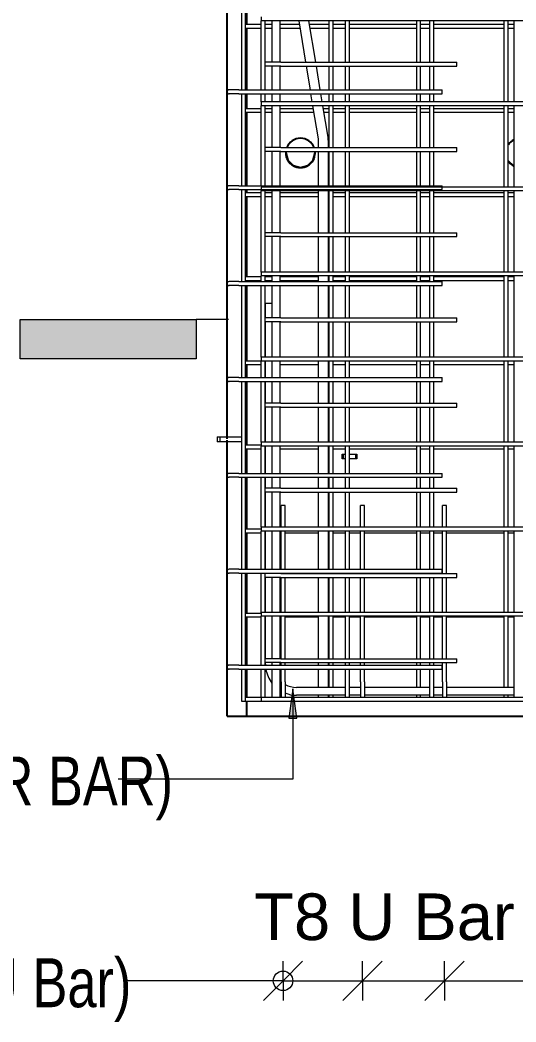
# Model space of a CAD drawing. Header units: millimetres. Extents: x 1454 to 26503, y -2036 to 18825.
# Drawn here: x 3916 to 4929, y -2020 to 26 of the extents above; entities that cross this region are included whole.
import ezdxf

# ---------------------------------------------------------------- set-up
doc = ezdxf.new("R2010")
doc.units = ezdxf.units.MM
doc.linetypes.add('Dash', pattern=[6.36, 3.18, -3.18])
for name, color, linetype, lineweight in [('A-ANNO-DIMS', 211, 'Continuous', 9), ('A-ANNO-DIMS-40', 211, 'Continuous', 9), ('A-GENM', 13, 'Continuous', 18), ('A-WALL', 113, 'Continuous', 25), ('A-WALL-HDLN', 110, 'Dash', 25), ('G-ANNO-SYMB', 111, 'Continuous', 9), ('S-RBAR', 171, 'Continuous', 18), ('S-RBAR-IDEN', 171, 'Continuous', 9)]:
    doc.layers.add(name, color=color, linetype=linetype, lineweight=lineweight)
doc.styles.add('Arial_1', font='arial.ttf', dxfattribs={"height": 95.25})
doc.styles.add('Nirmala UI Semilight', font='NirmalaS.ttf', dxfattribs={"width": 0.8, "height": 100})
doc.dimstyles.new('Arrow_Filled_-_2_5_NI_UI', dxfattribs={"dimscale": 304.8, "dimtxt": 104.736395, "dimasz": 0.262467, "dimexe": 0.131234, "dimexo": 0.0625, "dimgap": 0.131234, "dimtad": 1, "dimdec": 4, "dimzin": 0, "dimdsep": 46, "dimtxsty": 'Nirmala UI Semilight', "dimblk1": 'OBLIQUE', "dimblk2": 'OBLIQUE', "dimsah": 1, "dimcen": 0.09, "dimazin": 0, "dimtfac": 1, "dimtdec": 4, "dimtix": 1, "dimtmove": 0, "dimatfit": 3, "dimfxl": 0.131234, "dimfxlon": 1, "dimtvp": 1, "dimtolj": 1, "dimtzin": 0, "dimarcsym": 2})

# ---------------------------------------------------------------- blocks, each defined once
blk = doc.blocks.new('RR spread anchor face based - RR-SA-2_5-150-V1-Elevation Front 1')
at = {"layer": 'A-GENM'}
for p, q in [((4573.8, -860), (4576.3, -860)), ((4573.8, -870), (4573.8, -860)), ((4576.3, -870), (4573.8, -870)), ((4576.3, -860), (4581, -860)), ((4576.3, -860), (4576.3, -870)), ((4581, -870), (4576.3, -870)), ((4589, -860), (4601.3, -860)), ((4601.3, -870), (4589, -870)), ((4601.3, -860), (4603.8, -860)), ((4601.3, -860), (4601.3, -870)), ((4603.8, -870), (4601.3, -870)), ((4603.8, -860), (4603.8, -870))]:
    blk.add_line(p, q, dxfattribs=at)
blk = doc.blocks.new('RR spread anchor face based - RR-SA-3_0-200-1876459-Elevation Front 1')
at = {"layer": 'A-GENM'}
for p, q in [((4318.8, 3140), (4323.8, 3140)), ((4318.8, 3140), (4318.8, 3130)), ((4323.8, 3140), (4368.8, 3140)), ((4323.8, 3140), (4323.8, 3130)), ((4376.8, 3140), (4378.8, 3140)), ((4323.8, 3130), (4318.8, 3130)), ((4368.8, 3130), (4323.8, 3130)), ((4378.8, 3130), (4376.8, 3130))]:
    blk.add_line(p, q, dxfattribs=at)
blk = doc.blocks.new('Detail View - M_Section Tail - Filled Horizontal-14034-Elevation Front 1')
at = {"layer": 'G-ANNO-SYMB'}
blk.add_hatch(color=256, dxfattribs=at).paths.add_polyline_path([(4275.8, 3669.7), (4275.8, 3749.7), (3915.8, 3749.7), (3915.8, 3669.7)])
for p, q in [((3915.8, 3669.7), (3915.8, 3749.7)), ((3915.8, 3749.7), (4275.8, 3749.7)), ((4275.8, 3749.7), (4275.8, 3669.7)), ((4275.8, 3669.7), (3915.8, 3669.7))]:
    blk.add_line(p, q, dxfattribs=at)
blk = doc.blocks.new('DIMBLOCK7-Elevation Front 1')
at = {"layer": 'A-ANNO-DIMS-40'}
for p, q in [((4453.3, -1935.5), (4493.3, -1895.5)), ((4453.3, -1935.5), (4453.3, -1895.5)), ((4615.7, -1935.5), (4655.7, -1895.5)), ((4615.7, -1935.5), (4615.7, -1895.5)), ((4453.3, -1935.5), (4413.3, -1975.5)), ((4453.3, -1935.5), (4615.7, -1935.5)), ((4453.3, -1935.5), (4453.3, -1975.5)), ((4615.7, -1935.5), (4575.7, -1975.5)), ((4615.7, -1935.5), (4615.7, -1975.5))]:
    blk.add_line(p, q, dxfattribs=at)
blk = doc.blocks.new('_Oblique')
at = {"color": 0, "linetype": 'ByBlock', "lineweight": -2}
blk.add_line((-0.5, -0.5), (0.5, 0.5), dxfattribs=at)
blk = doc.blocks.new('DIMBLOCK8-Elevation Front 1')
at = {"layer": 'A-ANNO-DIMS-40'}
for p, q in [((4615.7, -1935.5), (4655.7, -1895.5)), ((4615.7, -1935.5), (4615.7, -1895.5)), ((4783.2, -1935.5), (4823.2, -1895.5)), ((4783.2, -1935.5), (4783.2, -1895.5)), ((4615.7, -1935.5), (4575.7, -1975.5)), ((4615.7, -1935.5), (4783.2, -1935.5)), ((4615.7, -1935.5), (4615.7, -1975.5)), ((4783.2, -1935.5), (4743.2, -1975.5)), ((4783.2, -1935.5), (4783.2, -1975.5))]:
    blk.add_line(p, q, dxfattribs=at)
blk = doc.blocks.new('DIMBLOCK9-Elevation Front 1')
at = {"layer": 'A-ANNO-DIMS-40'}
for p, q in [((4783.2, -1935.5), (4823.2, -1895.5)), ((4783.2, -1935.5), (4783.2, -1895.5)), ((4994.4, -1935.5), (5034.4, -1895.5)), ((4994.4, -1935.5), (4994.4, -1895.5)), ((4783.2, -1935.5), (4743.2, -1975.5)), ((4783.2, -1935.5), (4994.4, -1935.5)), ((4783.2, -1935.5), (4783.2, -1975.5)), ((4994.4, -1935.5), (4954.4, -1975.5)), ((4994.4, -1935.5), (4994.4, -1975.5))]:
    blk.add_line(p, q, dxfattribs=at)

msp = doc.modelspace()

# ---------------------------------------------------------------- hatches: boundary and pattern name
at = {"layer": 'S-RBAR-IDEN'}
msp.add_hatch(color=256, dxfattribs=at).paths.add_polyline_path([(4473.203, -1339.51744), (4465.30385, -1399.51744), (4481.10215, -1399.51744)])

# ---------------------------------------------------------------- linework, layer by layer
at = {"layer": 'A-WALL'}
for p, q in [((4338.8071, -825.1), (4338.8071, 639.9)), ((4378.8071, 71.6), (4378.8071, 17.06897)), ((4378.8071, 9.06897), (4378.8071, -116.2)), ((4378.8071, -124.2), (4378.8071, -154.68966)), ((4378.8071, -162.68966), (4378.8071, -312)), ((4378.8071, -320), (4378.8071, -326.44828)), ((4378.8071, -334.44828), (4378.8071, -498.2069)), ((4378.8071, -506.2069), (4378.8071, -507.8)), ((4378.8071, -515.8), (4378.8071, -669.96552)), ((4378.8071, -677.96552), (4378.8071, -703.6)), ((4378.8071, -711.6), (4378.8071, -841.72414)), ((4338.8071, -1395), (4338.8071, -835.1)), ((4378.8071, -849.72414), (4378.8071, -899.4)), ((4378.8071, -907.4), (4378.8071, -1013.48276)), ((4378.8071, -1021.48276), (4378.8071, -1095.2)), ((4378.8071, -1103.2), (4378.8071, -1185.24138)), ((4378.8071, -1193.24138), (4378.8071, -1291)), ((4378.8071, -1299), (4378.8071, -1357)), ((4378.8071, -1365), (4378.8071, -1395)), ((4338.8071, -1395), (5838.8071, -1395))]:
    msp.add_line(p, q, dxfattribs=at)
at = {"layer": 'A-WALL', "flags": 128}
for points in [[(4458.8071, -245), (4462.84629, -260.03451), (4473.87619, -271.02053), (4488.8071, -275)], [(4488.8071, -275), (4503.84161, -270.96081), (4514.82763, -259.93091), (4518.8071, -245)], [(4913.41794, -261.00229), (4923.47619, -271.02053), (4925.41794, -271.53806)]]:
    msp.add_lwpolyline(points, dxfattribs=at)
at = {"layer": 'A-WALL'}
for centre, start, end in [((4488.8071, -245), 90, 158.30651331), ((4488.8071, -245), 21.69348669, 90), ((4938.4071, -245), 115.83125873, 146.88015131), ((4488.8071, -245), 174.21747659, 180), ((4488.8071, -245), 180.42457698, 209.72326815), ((4488.8071, -245), 330.71898335, 359.57221129), ((4488.8071, -245), 0, 5.78252341), ((4488.8071, -245), 210.81300667, 239.62313313), ((4488.8071, -245), 300.81202935, 329.6241405), ((4938.4071, -245), 213.11984869, 239.62313313), ((4488.8071, -245), 241.01713814, 269.26797703), ((4488.8071, -245), 270.72093746, 299.42390155), ((4938.4071, -245), 241.01713814, 244.16874127)]:
    msp.add_arc(centre, 30, start, end, dxfattribs=at)
at = {"layer": 'A-WALL-HDLN'}
msp.add_line((4338.8071, -835.05039), (4338.8071, -825.14961), dxfattribs=at)
at = {"layer": 'G-ANNO-SYMB'}
msp.add_line((4341.4818, -585.34327), (4275.78677, -585.34327), dxfattribs=at)
at = {"layer": 'S-RBAR'}
for p, q in [((4368.8071, -116.2), (4368.8071, 71.6)), ((4376.8071, -116.2), (4376.8071, 71.6)), ((4408.8071, 32.84615), (4408.8071, 24.84615)), ((4408.8071, -116.2), (4408.8071, 24.84615)), ((5580.07693, 24.84615), (4408.8071, 24.84615)), ((4416.8071, -116.2), (4416.8071, 24.84615)), ((4431.06129, -60.02636), (4431.06129, 24.84615)), ((4447.06129, -60.02636), (4447.06129, 24.84615)), ((4499.82585, -60.02636), (4485.92012, 24.84615)), ((4520.09252, -60.02636), (4506.18678, 24.84615)), ((4547.67738, -60.02636), (4547.67738, 24.84615)), ((4555.67738, -60.02636), (4555.67738, 24.84615)), ((4581.01071, -60.02636), (4581.01071, 24.84615)), ((4589.01071, -60.02636), (4589.01071, 24.84615)), ((4726.54766, -60.02636), (4726.54766, 24.84615)), ((4734.54766, -60.02636), (4734.54766, 24.84615)), ((4753.21433, -60.02636), (4753.21433, 24.84615)), ((4761.21433, -60.02636), (4761.21433, 24.84615)), ((4905.41794, -140.88462), (4905.41794, 24.84615)), ((4913.41794, -140.88462), (4913.41794, 24.84615)), ((4925.41794, -140.88462), (4925.41794, 24.84615)), ((4408.8071, 17.06897), (4376.8071, 17.06897)), ((4408.8071, 9.06897), (4376.8071, 9.06897)), ((4431.06129, 17.06897), (4416.8071, 17.06897)), ((4431.06129, 9.06897), (4416.8071, 9.06897)), ((4487.19435, 17.06897), (4447.06129, 17.06897)), ((4488.50509, 9.06897), (4447.06129, 9.06897)), ((4547.67738, 17.06897), (4507.46102, 17.06897)), ((4547.67738, 9.06897), (4508.77176, 9.06897)), ((4581.01071, 17.06897), (4555.67738, 17.06897)), ((4581.01071, 9.06897), (4555.67738, 9.06897)), ((4726.54766, 17.06897), (4589.01071, 17.06897)), ((4726.54766, 9.06897), (4589.01071, 9.06897)), ((4753.21433, 17.06897), (4734.54766, 17.06897)), ((4753.21433, 9.06897), (4734.54766, 9.06897)), ((4905.41794, 17.06897), (4761.21433, 17.06897)), ((4905.41794, 9.06897), (4761.21433, 9.06897)), ((4925.41794, 17.06897), (4913.41794, 17.06897)), ((4925.41794, 9.06897), (4913.41794, 9.06897)), ((4448.8071, -60.02636), (4416.14832, -60.02636)), ((4448.8071, -60.02636), (4808.8071, -60.02636)), ((4808.8071, -68.02636), (4808.8071, -60.02636)), ((4448.8071, -68.02636), (4416.14832, -68.02636)), ((4431.06129, -116.2), (4431.06129, -68.02636)), ((4447.06129, -116.2), (4447.06129, -68.02636)), ((4448.8071, -68.02636), (4808.8071, -68.02636)), ((4509.02948, -116.2), (4501.13659, -68.02636)), ((4529.29615, -116.2), (4521.40326, -68.02636)), ((4547.67738, -116.2), (4547.67738, -68.02636)), ((4555.67738, -116.2), (4555.67738, -68.02636)), ((4581.01071, -116.2), (4581.01071, -68.02636)), ((4589.01071, -116.2), (4589.01071, -68.02636)), ((4726.54766, -116.2), (4726.54766, -68.02636)), ((4734.54766, -116.2), (4734.54766, -68.02636)), ((4753.21433, -116.2), (4753.21433, -68.02636)), ((4761.21433, -116.2), (4761.21433, -68.02636)), ((4362.8071, -116.2), (4342.8071, -116.2)), ((4362.8071, -116.2), (4778.8071, -116.2)), ((4778.8071, -124.2), (4778.8071, -116.2)), ((4362.8071, -124.2), (4342.8071, -124.2)), ((4362.8071, -124.2), (4778.8071, -124.2)), ((4368.8071, -312), (4368.8071, -124.2)), ((4376.8071, -312), (4376.8071, -124.2)), ((4408.8071, -140.88462), (4408.8071, -124.2)), ((5611.65904, -140.88462), (4408.8071, -140.88462)), ((4408.8071, -140.88462), (4408.8071, -148.88462)), ((4416.8071, -140.88462), (4416.8071, -124.2)), ((4431.06129, -140.88462), (4431.06129, -124.2)), ((4447.06129, -140.88462), (4447.06129, -124.2)), ((4513.07387, -140.88462), (4510.34022, -124.2)), ((4533.34054, -140.88462), (4530.60689, -124.2)), ((4547.67738, -140.88462), (4547.67738, -124.2)), ((4555.67738, -140.88462), (4555.67738, -124.2)), ((4581.01071, -140.88462), (4581.01071, -124.2)), ((4589.01071, -140.88462), (4589.01071, -124.2)), ((4726.54766, -140.88462), (4726.54766, -124.2)), ((4734.54766, -140.88462), (4734.54766, -124.2)), ((4753.21433, -140.88462), (4753.21433, -124.2)), ((4761.21433, -140.88462), (4761.21433, -124.2)), ((4408.8071, -154.68966), (4376.8071, -154.68966)), ((4408.8071, -162.68966), (4376.8071, -162.68966)), ((4408.8071, -312), (4408.8071, -148.88462)), ((5612.99237, -148.88462), (4408.8071, -148.88462)), ((4416.8071, -312), (4416.8071, -148.88462)), ((4431.06129, -154.68966), (4416.8071, -154.68966)), ((4431.06129, -162.68966), (4416.8071, -162.68966)), ((4431.06129, -234.00675), (4431.06129, -148.88462)), ((4447.06129, -234.00675), (4447.06129, -148.88462)), ((4515.33573, -154.68966), (4447.06129, -154.68966)), ((4516.64647, -162.68966), (4447.06129, -162.68966)), ((4525.3925, -216.07036), (4514.38461, -148.88462)), ((4545.12934, -212.83663), (4534.65128, -148.88462)), ((4547.67738, -154.68966), (4535.60239, -154.68966)), ((4547.67738, -162.68966), (4536.91313, -162.68966)), ((4547.67738, -234.00675), (4547.67738, -148.88462)), ((4555.67738, -234.00675), (4555.67738, -148.88462)), ((4581.01071, -154.68966), (4555.67738, -154.68966)), ((4581.01071, -162.68966), (4555.67738, -162.68966)), ((4581.01071, -234.00675), (4581.01071, -148.88462)), ((4589.01071, -234.00675), (4589.01071, -148.88462)), ((4726.54766, -154.68966), (4589.01071, -154.68966)), ((4726.54766, -162.68966), (4589.01071, -162.68966)), ((4726.54766, -234.00675), (4726.54766, -148.88462)), ((4734.54766, -234.00675), (4734.54766, -148.88462)), ((4753.21433, -154.68966), (4734.54766, -154.68966)), ((4753.21433, -162.68966), (4734.54766, -162.68966)), ((4753.21433, -234.00675), (4753.21433, -148.88462)), ((4761.21433, -234.00675), (4761.21433, -148.88462)), ((4905.41794, -154.68966), (4761.21433, -154.68966)), ((4905.41794, -162.68966), (4761.21433, -162.68966)), ((4905.41794, -314.61538), (4905.41794, -148.88462)), ((4913.41794, -314.61538), (4913.41794, -148.88462)), ((4925.41794, -154.68966), (4913.41794, -154.68966)), ((4925.41794, -162.68966), (4913.41794, -162.68966)), ((4925.41794, -314.61538), (4925.41794, -148.88462)), ((4525.9846, -234.00675), (4525.9846, -223.34627)), ((4545.9846, -234.00675), (4545.9846, -223.34627)), ((4448.8071, -234.00675), (4416.14832, -234.00675)), ((4448.8071, -242.00675), (4416.14832, -242.00675)), ((4431.06129, -312), (4431.06129, -242.00675)), ((4447.06129, -312), (4447.06129, -242.00675)), ((4448.8071, -234.00675), (4808.8071, -234.00675)), ((4448.8071, -242.00675), (4808.8071, -242.00675)), ((4525.9846, -312), (4525.9846, -242.00675)), ((4545.9846, -312), (4545.9846, -242.00675)), ((4547.67738, -312), (4547.67738, -242.00675)), ((4555.67738, -312), (4555.67738, -242.00675)), ((4581.01071, -312), (4581.01071, -242.00675)), ((4589.01071, -312), (4589.01071, -242.00675)), ((4726.54766, -312), (4726.54766, -242.00675)), ((4734.54766, -312), (4734.54766, -242.00675)), ((4753.21433, -312), (4753.21433, -242.00675)), ((4761.21433, -312), (4761.21433, -242.00675)), ((4808.8071, -242.00675), (4808.8071, -234.00675)), ((4362.8071, -312), (4342.8071, -312)), ((4362.8071, -320), (4342.8071, -320)), ((4362.8071, -312), (4778.8071, -312)), ((4362.8071, -320), (4778.8071, -320)), ((4368.8071, -507.8), (4368.8071, -320)), ((4376.8071, -507.8), (4376.8071, -320)), ((4408.8071, -326.44828), (4376.8071, -326.44828)), ((5633.33244, -314.61538), (4408.8071, -314.61538)), ((4408.8071, -314.61538), (4408.8071, -322.61538)), ((4408.8071, -488.34615), (4408.8071, -322.61538)), ((5634.17153, -322.61538), (4408.8071, -322.61538)), ((4416.8071, -488.34615), (4416.8071, -322.61538)), ((4431.06129, -326.44828), (4416.8071, -326.44828)), ((4431.06129, -407.98713), (4431.06129, -322.61538)), ((4447.06129, -407.98713), (4447.06129, -322.61538)), ((4525.9846, -326.44828), (4447.06129, -326.44828)), ((4525.9846, -407.98713), (4525.9846, -322.61538)), ((4545.9846, -407.98713), (4545.9846, -322.61538)), ((4547.67738, -326.44828), (4545.9846, -326.44828)), ((4547.67738, -407.98713), (4547.67738, -322.61538)), ((4555.67738, -407.98713), (4555.67738, -322.61538)), ((4581.01071, -326.44828), (4555.67738, -326.44828)), ((4581.01071, -407.98713), (4581.01071, -322.61538)), ((4589.01071, -407.98713), (4589.01071, -322.61538)), ((4726.54766, -326.44828), (4589.01071, -326.44828)), ((4726.54766, -407.98713), (4726.54766, -322.61538)), ((4734.54766, -407.98713), (4734.54766, -322.61538)), ((4753.21433, -326.44828), (4734.54766, -326.44828)), ((4753.21433, -407.98713), (4753.21433, -322.61538)), ((4761.21433, -407.98713), (4761.21433, -322.61538)), ((4905.41794, -326.44828), (4761.21433, -326.44828)), ((4778.8071, -320), (4778.8071, -312)), ((4905.41794, -488.34615), (4905.41794, -322.61538)), ((4913.41794, -488.34615), (4913.41794, -322.61538)), ((4925.41794, -326.44828), (4913.41794, -326.44828)), ((4925.41794, -488.34615), (4925.41794, -322.61538)), ((4408.8071, -334.44828), (4376.8071, -334.44828)), ((4431.06129, -334.44828), (4416.8071, -334.44828)), ((4525.9846, -334.44828), (4447.06129, -334.44828)), ((4547.67738, -334.44828), (4545.9846, -334.44828)), ((4581.01071, -334.44828), (4555.67738, -334.44828)), ((4726.54766, -334.44828), (4589.01071, -334.44828)), ((4753.21433, -334.44828), (4734.54766, -334.44828)), ((4905.41794, -334.44828), (4761.21433, -334.44828)), ((4925.41794, -334.44828), (4913.41794, -334.44828)), ((4448.8071, -407.98713), (4416.14832, -407.98713)), ((4448.8071, -407.98713), (4808.8071, -407.98713)), ((4808.8071, -415.98713), (4808.8071, -407.98713)), ((4448.8071, -415.98713), (4416.14832, -415.98713)), ((4431.06129, -488.34615), (4431.06129, -415.98713)), ((4447.06129, -488.34615), (4447.06129, -415.98713)), ((4448.8071, -415.98713), (4808.8071, -415.98713)), ((4525.9846, -488.34615), (4525.9846, -415.98713)), ((4545.9846, -488.34615), (4545.9846, -415.98713)), ((4547.67738, -488.34615), (4547.67738, -415.98713)), ((4555.67738, -488.34615), (4555.67738, -415.98713)), ((4581.01071, -488.34615), (4581.01071, -415.98713)), ((4589.01071, -488.34615), (4589.01071, -415.98713)), ((4726.54766, -488.34615), (4726.54766, -415.98713)), ((4734.54766, -488.34615), (4734.54766, -415.98713)), ((4753.21433, -488.34615), (4753.21433, -415.98713)), ((4761.21433, -488.34615), (4761.21433, -415.98713)), ((5644.83655, -488.34615), (4408.8071, -488.34615)), ((4408.8071, -488.34615), (4408.8071, -496.34615)), ((4362.8071, -507.8), (4342.8071, -507.8)), ((4362.8071, -507.8), (4778.8071, -507.8)), ((4408.8071, -498.2069), (4376.8071, -498.2069)), ((4408.8071, -506.2069), (4376.8071, -506.2069)), ((4408.8071, -507.8), (4408.8071, -496.34615)), ((5644.83655, -496.34615), (4408.8071, -496.34615)), ((4416.8071, -507.8), (4416.8071, -496.34615)), ((4431.06129, -498.2069), (4416.8071, -498.2069)), ((4431.06129, -506.2069), (4416.8071, -506.2069)), ((4431.06129, -507.8), (4431.06129, -496.34615)), ((4447.06129, -507.8), (4447.06129, -496.34615)), ((4525.9846, -498.2069), (4447.06129, -498.2069)), ((4525.9846, -506.2069), (4447.06129, -506.2069)), ((4525.9846, -507.8), (4525.9846, -496.34615)), ((4545.9846, -507.8), (4545.9846, -496.34615)), ((4547.67738, -498.2069), (4545.9846, -498.2069)), ((4547.67738, -506.2069), (4545.9846, -506.2069)), ((4547.67738, -507.8), (4547.67738, -496.34615)), ((4555.67738, -507.8), (4555.67738, -496.34615)), ((4581.01071, -498.2069), (4555.67738, -498.2069)), ((4581.01071, -506.2069), (4555.67738, -506.2069)), ((4581.01071, -507.8), (4581.01071, -496.34615)), ((4589.01071, -507.8), (4589.01071, -496.34615)), ((4726.54766, -498.2069), (4589.01071, -498.2069)), ((4726.54766, -506.2069), (4589.01071, -506.2069)), ((4726.54766, -507.8), (4726.54766, -496.34615)), ((4734.54766, -507.8), (4734.54766, -496.34615)), ((4753.21433, -498.2069), (4734.54766, -498.2069)), ((4753.21433, -506.2069), (4734.54766, -506.2069)), ((4753.21433, -507.8), (4753.21433, -496.34615)), ((4761.21433, -507.8), (4761.21433, -496.34615)), ((4905.41794, -498.2069), (4761.21433, -498.2069)), ((4905.41794, -506.2069), (4761.21433, -506.2069)), ((4778.8071, -515.8), (4778.8071, -507.8)), ((4905.41794, -662.07692), (4905.41794, -496.34615)), ((4913.41794, -662.07692), (4913.41794, -496.34615)), ((4925.41794, -498.2069), (4913.41794, -498.2069)), ((4925.41794, -506.2069), (4913.41794, -506.2069)), ((4925.41794, -662.07692), (4925.41794, -496.34615)), ((4362.8071, -515.8), (4342.8071, -515.8)), ((4362.8071, -515.8), (4778.8071, -515.8)), ((4368.8071, -703.6), (4368.8071, -515.8)), ((4376.8071, -703.6), (4376.8071, -515.8)), ((4408.8071, -662.07692), (4408.8071, -515.8)), ((4416.8071, -662.07692), (4416.8071, -515.8)), ((4431.06129, -581.96752), (4431.06129, -515.8)), ((4447.06129, -581.96752), (4447.06129, -515.8)), ((4525.9846, -581.96752), (4525.9846, -515.8)), ((4545.9846, -581.96752), (4545.9846, -515.8)), ((4547.67738, -581.96752), (4547.67738, -515.8)), ((4555.67738, -581.96752), (4555.67738, -515.8)), ((4581.01071, -581.96752), (4581.01071, -515.8)), ((4589.01071, -581.96752), (4589.01071, -515.8)), ((4726.54766, -581.96752), (4726.54766, -515.8)), ((4734.54766, -581.96752), (4734.54766, -515.8)), ((4753.21433, -581.96752), (4753.21433, -515.8)), ((4761.21433, -581.96752), (4761.21433, -515.8)), ((4431.06129, -552.5), (4417.43578, -552.5)), ((4417.43578, -581.96752), (4417.43578, -552.5)), ((4448.8071, -581.96752), (4416.14832, -581.96752)), ((4448.8071, -589.96752), (4416.14832, -589.96752)), ((4417.43578, -662.07692), (4417.43578, -589.96752)), ((4431.06129, -662.07692), (4431.06129, -589.96752)), ((4447.06129, -662.07692), (4447.06129, -589.96752)), ((4448.8071, -581.96752), (4808.8071, -581.96752)), ((4448.8071, -589.96752), (4808.8071, -589.96752)), ((4525.9846, -662.07692), (4525.9846, -589.96752)), ((4545.9846, -662.07692), (4545.9846, -589.96752)), ((4547.67738, -662.07692), (4547.67738, -589.96752)), ((4555.67738, -662.07692), (4555.67738, -589.96752)), ((4581.01071, -662.07692), (4581.01071, -589.96752)), ((4589.01071, -662.07692), (4589.01071, -589.96752)), ((4726.54766, -662.07692), (4726.54766, -589.96752)), ((4734.54766, -662.07692), (4734.54766, -589.96752)), ((4753.21433, -662.07692), (4753.21433, -589.96752)), ((4761.21433, -662.07692), (4761.21433, -589.96752)), ((4808.8071, -589.96752), (4808.8071, -581.96752)), ((4408.8071, -669.96552), (4376.8071, -669.96552)), ((5586.8071, -662.07692), (4408.8071, -662.07692)), ((4408.8071, -662.07692), (4408.8071, -670.07692)), ((4408.8071, -703.6), (4408.8071, -670.07692)), ((5586.8071, -670.07692), (4408.8071, -670.07692)), ((4416.8071, -703.6), (4416.8071, -670.07692)), ((4417.43578, -703.6), (4417.43578, -670.07692)), ((4431.06129, -703.6), (4431.06129, -670.07692)), ((4447.06129, -703.6), (4447.06129, -670.07692)), ((4525.9846, -703.6), (4525.9846, -670.07692)), ((4545.9846, -703.6), (4545.9846, -670.07692)), ((4547.67738, -703.6), (4547.67738, -670.07692)), ((4555.67738, -703.6), (4555.67738, -670.07692)), ((4581.01071, -703.6), (4581.01071, -670.07692)), ((4589.01071, -703.6), (4589.01071, -670.07692)), ((4726.54766, -703.6), (4726.54766, -670.07692)), ((4734.54766, -703.6), (4734.54766, -670.07692)), ((4753.21433, -703.6), (4753.21433, -670.07692)), ((4761.21433, -703.6), (4761.21433, -670.07692)), ((4905.41794, -835.80769), (4905.41794, -670.07692)), ((4913.41794, -835.80769), (4913.41794, -670.07692)), ((4925.41794, -835.80769), (4925.41794, -670.07692)), ((4408.8071, -677.96552), (4376.8071, -677.96552)), ((4417.43578, -677.96552), (4416.8071, -677.96552)), ((4525.9846, -677.96552), (4447.06129, -677.96552)), ((4547.67738, -677.96552), (4545.9846, -677.96552)), ((4581.01071, -677.96552), (4555.67738, -677.96552)), ((4726.54766, -677.96552), (4589.01071, -677.96552)), ((4753.21433, -677.96552), (4734.54766, -677.96552)), ((4905.41794, -677.96552), (4761.21433, -677.96552)), ((4925.41794, -677.96552), (4913.41794, -677.96552)), ((4362.8071, -703.6), (4342.8071, -703.6)), ((4362.8071, -711.6), (4342.8071, -711.6)), ((4362.8071, -703.6), (4778.8071, -703.6)), ((4362.8071, -711.6), (4778.8071, -711.6)), ((4368.8071, -899.4), (4368.8071, -711.6)), ((4376.8071, -899.4), (4376.8071, -711.6)), ((4408.8071, -835.80769), (4408.8071, -711.6)), ((4416.8071, -835.80769), (4416.8071, -711.6)), ((4417.43578, -755.9479), (4417.43578, -711.6)), ((4431.06129, -755.9479), (4431.06129, -711.6)), ((4447.06129, -755.9479), (4447.06129, -711.6)), ((4525.9846, -755.9479), (4525.9846, -711.6)), ((4545.9846, -755.9479), (4545.9846, -711.6)), ((4547.67738, -755.9479), (4547.67738, -711.6)), ((4555.67738, -755.9479), (4555.67738, -711.6)), ((4581.01071, -755.9479), (4581.01071, -711.6)), ((4589.01071, -755.9479), (4589.01071, -711.6)), ((4726.54766, -755.9479), (4726.54766, -711.6)), ((4734.54766, -755.9479), (4734.54766, -711.6)), ((4753.21433, -755.9479), (4753.21433, -711.6)), ((4761.21433, -755.9479), (4761.21433, -711.6)), ((4778.8071, -711.6), (4778.8071, -703.6)), ((4448.8071, -755.9479), (4416.14832, -755.9479)), ((4448.8071, -755.9479), (4808.8071, -755.9479)), ((4808.8071, -763.9479), (4808.8071, -755.9479)), ((4448.8071, -763.9479), (4416.14832, -763.9479)), ((4417.43578, -835.80769), (4417.43578, -763.9479)), ((4431.06129, -835.80769), (4431.06129, -763.9479)), ((4447.06129, -835.80769), (4447.06129, -763.9479)), ((4448.8071, -763.9479), (4808.8071, -763.9479)), ((4525.9846, -835.80769), (4525.9846, -763.9479)), ((4545.9846, -835.80769), (4545.9846, -763.9479)), ((4547.67738, -835.80769), (4547.67738, -763.9479)), ((4555.67738, -835.80769), (4555.67738, -763.9479)), ((4581.01071, -835.80769), (4581.01071, -763.9479)), ((4589.01071, -835.80769), (4589.01071, -763.9479)), ((4726.54766, -835.80769), (4726.54766, -763.9479)), ((4734.54766, -835.80769), (4734.54766, -763.9479)), ((4753.21433, -835.80769), (4753.21433, -763.9479)), ((4761.21433, -835.80769), (4761.21433, -763.9479)), ((5586.8071, -835.80769), (4408.8071, -835.80769)), ((4408.8071, -835.80769), (4408.8071, -843.80769)), ((4408.8071, -841.72414), (4376.8071, -841.72414)), ((4408.8071, -849.72414), (4376.8071, -849.72414)), ((4408.8071, -899.4), (4408.8071, -843.80769)), ((5586.8071, -843.80769), (4408.8071, -843.80769)), ((4416.8071, -899.4), (4416.8071, -843.80769)), ((4417.43578, -849.72414), (4416.8071, -849.72414)), ((4417.43578, -899.4), (4417.43578, -843.80769)), ((4431.06129, -899.4), (4431.06129, -843.80769)), ((4447.06129, -899.4), (4447.06129, -843.80769)), ((4525.9846, -849.72414), (4447.06129, -849.72414)), ((4525.9846, -899.4), (4525.9846, -843.80769)), ((4545.9846, -899.4), (4545.9846, -843.80769)), ((4547.67738, -849.72414), (4545.9846, -849.72414)), ((4547.67738, -899.4), (4547.67738, -843.80769)), ((4555.67738, -899.4), (4555.67738, -843.80769)), ((4581.01071, -849.72414), (4555.67738, -849.72414)), ((4581.01071, -899.4), (4581.01071, -843.80769)), ((4589.01071, -899.4), (4589.01071, -843.80769)), ((4726.54766, -849.72414), (4589.01071, -849.72414)), ((4726.54766, -899.4), (4726.54766, -843.80769)), ((4734.54766, -899.4), (4734.54766, -843.80769)), ((4753.21433, -849.72414), (4734.54766, -849.72414)), ((4753.21433, -899.4), (4753.21433, -843.80769)), ((4761.21433, -899.4), (4761.21433, -843.80769)), ((4905.41794, -849.72414), (4761.21433, -849.72414)), ((4905.41794, -1009.53846), (4905.41794, -843.80769)), ((4913.41794, -1009.53846), (4913.41794, -843.80769)), ((4925.41794, -849.72414), (4913.41794, -849.72414)), ((4925.41794, -1009.53846), (4925.41794, -843.80769)), ((4362.8071, -899.4), (4342.8071, -899.4)), ((4362.8071, -899.4), (4778.8071, -899.4)), ((4778.8071, -907.4), (4778.8071, -899.4)), ((4362.8071, -907.4), (4342.8071, -907.4)), ((4362.8071, -907.4), (4778.8071, -907.4)), ((4368.8071, -1095.2), (4368.8071, -907.4)), ((4376.8071, -1095.2), (4376.8071, -907.4)), ((4408.8071, -1009.53846), (4408.8071, -907.4)), ((4416.8071, -1009.53846), (4416.8071, -907.4)), ((4417.43578, -929.92829), (4417.43578, -907.4)), ((4431.06129, -929.92829), (4431.06129, -907.4)), ((4447.06129, -929.92829), (4447.06129, -907.4)), ((4525.9846, -929.92829), (4525.9846, -907.4)), ((4545.9846, -929.92829), (4545.9846, -907.4)), ((4547.67738, -929.92829), (4547.67738, -907.4)), ((4555.67738, -929.92829), (4555.67738, -907.4)), ((4581.01071, -929.92829), (4581.01071, -907.4)), ((4589.01071, -929.92829), (4589.01071, -907.4)), ((4726.54766, -929.92829), (4726.54766, -907.4)), ((4734.54766, -929.92829), (4734.54766, -907.4)), ((4753.21433, -929.92829), (4753.21433, -907.4)), ((4761.21433, -929.92829), (4761.21433, -907.4)), ((4448.8071, -929.92829), (4416.14832, -929.92829)), ((4448.8071, -937.92829), (4416.14832, -937.92829)), ((4417.43578, -1009.53846), (4417.43578, -937.92829)), ((4431.06129, -1009.53846), (4431.06129, -937.92829)), ((4447.06129, -1009.53846), (4447.06129, -937.92829)), ((4448.8071, -929.92829), (4808.8071, -929.92829)), ((4448.8071, -937.92829), (4808.8071, -937.92829)), ((4525.9846, -1009.53846), (4525.9846, -937.92829)), ((4545.9846, -1009.53846), (4545.9846, -937.92829)), ((4547.67738, -1009.53846), (4547.67738, -937.92829)), ((4555.67738, -1009.53846), (4555.67738, -937.92829)), ((4581.01071, -1009.53846), (4581.01071, -937.92829)), ((4589.01071, -1009.53846), (4589.01071, -937.92829)), ((4726.54766, -1009.53846), (4726.54766, -937.92829)), ((4734.54766, -1009.53846), (4734.54766, -937.92829)), ((4753.21433, -1009.53846), (4753.21433, -937.92829)), ((4761.21433, -1009.53846), (4761.21433, -937.92829)), ((4808.8071, -937.92829), (4808.8071, -929.92829)), ((4457.26854, -965), (4449.26854, -965)), ((4449.26854, -1009.53846), (4449.26854, -965)), ((4457.26854, -1009.53846), (4457.26854, -965)), ((4619.73977, -965), (4611.73977, -965)), ((4611.73977, -1009.53846), (4611.73977, -965)), ((4619.73977, -1009.53846), (4619.73977, -965)), ((4787.21101, -965), (4779.21101, -965)), ((4779.21101, -1009.53846), (4779.21101, -965)), ((4787.21101, -1009.53846), (4787.21101, -965)), ((4408.8071, -1013.48276), (4376.8071, -1013.48276)), ((4408.8071, -1021.48276), (4376.8071, -1021.48276)), ((5586.8071, -1009.53846), (4408.8071, -1009.53846)), ((4408.8071, -1009.53846), (4408.8071, -1017.53846)), ((4408.8071, -1095.2), (4408.8071, -1017.53846)), ((5586.8071, -1017.53846), (4408.8071, -1017.53846)), ((4416.8071, -1095.2), (4416.8071, -1017.53846)), ((4417.43578, -1021.48276), (4416.8071, -1021.48276)), ((4417.43578, -1095.2), (4417.43578, -1017.53846)), ((4431.06129, -1095.2), (4431.06129, -1017.53846)), ((4447.06129, -1095.2), (4447.06129, -1017.53846)), ((4449.26854, -1021.48276), (4447.06129, -1021.48276)), ((4449.26854, -1095.2), (4449.26854, -1017.53846)), ((4457.26854, -1095.2), (4457.26854, -1017.53846)), ((4525.9846, -1021.48276), (4457.26854, -1021.48276)), ((4525.9846, -1095.2), (4525.9846, -1017.53846)), ((4545.9846, -1095.2), (4545.9846, -1017.53846)), ((4547.67738, -1021.48276), (4545.9846, -1021.48276)), ((4547.67738, -1095.2), (4547.67738, -1017.53846)), ((4555.67738, -1095.2), (4555.67738, -1017.53846)), ((4581.01071, -1021.48276), (4555.67738, -1021.48276)), ((4581.01071, -1095.2), (4581.01071, -1017.53846)), ((4589.01071, -1095.2), (4589.01071, -1017.53846)), ((4611.73977, -1021.48276), (4589.01071, -1021.48276)), ((4611.73977, -1095.2), (4611.73977, -1017.53846)), ((4619.73977, -1095.2), (4619.73977, -1017.53846)), ((4726.54766, -1021.48276), (4619.73977, -1021.48276)), ((4726.54766, -1095.2), (4726.54766, -1017.53846)), ((4734.54766, -1095.2), (4734.54766, -1017.53846)), ((4753.21433, -1021.48276), (4734.54766, -1021.48276)), ((4753.21433, -1095.2), (4753.21433, -1017.53846)), ((4761.21433, -1095.2), (4761.21433, -1017.53846)), ((4779.21101, -1021.48276), (4761.21433, -1021.48276)), ((4779.21101, -1103.90867), (4779.21101, -1017.53846)), ((4787.21101, -1103.90867), (4787.21101, -1017.53846)), ((4905.41794, -1021.48276), (4787.21101, -1021.48276)), ((4905.41794, -1183.26923), (4905.41794, -1017.53846)), ((4913.41794, -1183.26923), (4913.41794, -1017.53846)), ((4925.41794, -1021.48276), (4913.41794, -1021.48276)), ((4925.41794, -1183.26923), (4925.41794, -1017.53846)), ((4362.8071, -1095.2), (4342.8071, -1095.2)), ((4362.8071, -1103.2), (4342.8071, -1103.2)), ((4362.8071, -1095.2), (4778.8071, -1095.2)), ((4362.8071, -1103.2), (4778.8071, -1103.2)), ((4368.8071, -1291), (4368.8071, -1103.2)), ((4376.8071, -1291), (4376.8071, -1103.2)), ((4408.8071, -1183.26923), (4408.8071, -1103.2)), ((4448.8071, -1103.90867), (4416.14832, -1103.90867)), ((4416.8071, -1183.26923), (4416.8071, -1103.2)), ((4417.43578, -1103.90867), (4417.43578, -1103.2)), ((4431.06129, -1103.90867), (4431.06129, -1103.2)), ((4447.06129, -1103.90867), (4447.06129, -1103.2)), ((4448.8071, -1103.90867), (4808.8071, -1103.90867)), ((4449.26854, -1103.90867), (4449.26854, -1103.2)), ((4457.26854, -1103.90867), (4457.26854, -1103.2)), ((4525.9846, -1103.90867), (4525.9846, -1103.2)), ((4545.9846, -1103.90867), (4545.9846, -1103.2)), ((4547.67738, -1103.90867), (4547.67738, -1103.2)), ((4555.67738, -1103.90867), (4555.67738, -1103.2)), ((4581.01071, -1103.90867), (4581.01071, -1103.2)), ((4589.01071, -1103.90867), (4589.01071, -1103.2)), ((4611.73977, -1103.90867), (4611.73977, -1103.2)), ((4619.73977, -1103.90867), (4619.73977, -1103.2)), ((4726.54766, -1103.90867), (4726.54766, -1103.2)), ((4734.54766, -1103.90867), (4734.54766, -1103.2)), ((4753.21433, -1103.90867), (4753.21433, -1103.2)), ((4761.21433, -1103.90867), (4761.21433, -1103.2)), ((4778.8071, -1103.2), (4778.8071, -1095.2)), ((4808.8071, -1111.90867), (4808.8071, -1103.90867)), ((4448.8071, -1111.90867), (4416.14832, -1111.90867)), ((4417.43578, -1183.26923), (4417.43578, -1111.90867)), ((4431.06129, -1183.26923), (4431.06129, -1111.90867)), ((4447.06129, -1183.26923), (4447.06129, -1111.90867)), ((4448.8071, -1111.90867), (4808.8071, -1111.90867)), ((4449.26854, -1183.26923), (4449.26854, -1111.90867)), ((4457.26854, -1183.26923), (4457.26854, -1111.90867)), ((4525.9846, -1183.26923), (4525.9846, -1111.90867)), ((4545.9846, -1183.26923), (4545.9846, -1111.90867)), ((4547.67738, -1183.26923), (4547.67738, -1111.90867)), ((4555.67738, -1183.26923), (4555.67738, -1111.90867)), ((4581.01071, -1183.26923), (4581.01071, -1111.90867)), ((4589.01071, -1183.26923), (4589.01071, -1111.90867)), ((4611.73977, -1183.26923), (4611.73977, -1111.90867)), ((4619.73977, -1183.26923), (4619.73977, -1111.90867)), ((4726.54766, -1183.26923), (4726.54766, -1111.90867)), ((4734.54766, -1183.26923), (4734.54766, -1111.90867)), ((4753.21433, -1183.26923), (4753.21433, -1111.90867)), ((4761.21433, -1183.26923), (4761.21433, -1111.90867)), ((4779.21101, -1183.26923), (4779.21101, -1111.90867)), ((4787.21101, -1183.26923), (4787.21101, -1111.90867)), ((4408.8071, -1185.24138), (4376.8071, -1185.24138)), ((5586.8071, -1183.26923), (4408.8071, -1183.26923)), ((4408.8071, -1183.26923), (4408.8071, -1191.26923)), ((4408.8071, -1193.24138), (4376.8071, -1193.24138)), ((4408.8071, -1291), (4408.8071, -1191.26923)), ((5586.8071, -1191.26923), (4408.8071, -1191.26923)), ((4416.8071, -1291), (4416.8071, -1191.26923)), ((4417.43578, -1193.24138), (4416.8071, -1193.24138)), ((4417.43578, -1277.88906), (4417.43578, -1191.26923)), ((4431.06129, -1277.88906), (4431.06129, -1191.26923)), ((4447.06129, -1277.88906), (4447.06129, -1191.26923)), ((4449.26854, -1193.24138), (4447.06129, -1193.24138)), ((4449.26854, -1277.88906), (4449.26854, -1191.26923)), ((4457.26854, -1277.88906), (4457.26854, -1191.26923)), ((4525.9846, -1193.24138), (4457.26854, -1193.24138)), ((4525.9846, -1277.88906), (4525.9846, -1191.26923)), ((4545.9846, -1277.88906), (4545.9846, -1191.26923)), ((4547.67738, -1193.24138), (4545.9846, -1193.24138)), ((4547.67738, -1277.88906), (4547.67738, -1191.26923)), ((4555.67738, -1277.88906), (4555.67738, -1191.26923)), ((4581.01071, -1193.24138), (4555.67738, -1193.24138)), ((4581.01071, -1277.88906), (4581.01071, -1191.26923)), ((4589.01071, -1277.88906), (4589.01071, -1191.26923)), ((4611.73977, -1193.24138), (4589.01071, -1193.24138)), ((4611.73977, -1277.88906), (4611.73977, -1191.26923)), ((4619.73977, -1277.88906), (4619.73977, -1191.26923)), ((4726.54766, -1193.24138), (4619.73977, -1193.24138)), ((4726.54766, -1277.88906), (4726.54766, -1191.26923)), ((4734.54766, -1277.88906), (4734.54766, -1191.26923)), ((4753.21433, -1193.24138), (4734.54766, -1193.24138)), ((4753.21433, -1277.88906), (4753.21433, -1191.26923)), ((4761.21433, -1277.88906), (4761.21433, -1191.26923)), ((4779.21101, -1193.24138), (4761.21433, -1193.24138)), ((4779.21101, -1277.88906), (4779.21101, -1191.26923)), ((4787.21101, -1277.88906), (4787.21101, -1191.26923)), ((4905.41794, -1193.24138), (4787.21101, -1193.24138)), ((4905.41794, -1336.5), (4905.41794, -1191.26923)), ((4913.41794, -1336.5), (4913.41794, -1191.26923)), ((4925.41794, -1193.24138), (4913.41794, -1193.24138)), ((4925.41794, -1357), (4925.41794, -1191.26923)), ((4448.8071, -1277.88906), (4416.14832, -1277.88906)), ((4448.8071, -1285.88906), (4416.14832, -1285.88906)), ((4417.43578, -1289), (4417.43578, -1285.88906)), ((4431.06129, -1291), (4431.06129, -1285.88906)), ((4447.06129, -1291), (4447.06129, -1285.88906)), ((4448.8071, -1277.88906), (4808.8071, -1277.88906)), ((4448.8071, -1285.88906), (4808.8071, -1285.88906)), ((4449.26854, -1291), (4449.26854, -1285.88906)), ((4457.26854, -1291), (4457.26854, -1285.88906)), ((4525.9846, -1291), (4525.9846, -1285.88906)), ((4545.9846, -1291), (4545.9846, -1285.88906)), ((4547.67738, -1291), (4547.67738, -1285.88906)), ((4555.67738, -1291), (4555.67738, -1285.88906)), ((4581.01071, -1291), (4581.01071, -1285.88906)), ((4589.01071, -1291), (4589.01071, -1285.88906)), ((4611.73977, -1291), (4611.73977, -1285.88906)), ((4619.73977, -1291), (4619.73977, -1285.88906)), ((4726.54766, -1291), (4726.54766, -1285.88906)), ((4734.54766, -1291), (4734.54766, -1285.88906)), ((4753.21433, -1291), (4753.21433, -1285.88906)), ((4761.21433, -1291), (4761.21433, -1285.88906)), ((4779.21101, -1325), (4779.21101, -1285.88906)), ((4787.21101, -1325), (4787.21101, -1285.88906)), ((4808.8071, -1285.88906), (4808.8071, -1277.88906)), ((4362.8071, -1291), (4342.8071, -1291)), ((4362.8071, -1299), (4342.8071, -1299)), ((4362.8071, -1291), (4778.8071, -1291)), ((4362.8071, -1299), (4778.8071, -1299)), ((4368.8071, -1365), (4368.8071, -1299)), ((4376.8071, -1365), (4376.8071, -1299)), ((4408.8071, -1357), (4408.8071, -1299)), ((4416.8071, -1357), (4416.8071, -1299)), ((4431.06129, -1357), (4431.06129, -1299)), ((4447.06129, -1357), (4447.06129, -1299)), ((4449.26854, -1325), (4449.26854, -1299)), ((4457.26854, -1325), (4457.26854, -1299)), ((4525.9846, -1336.5), (4525.9846, -1299)), ((4545.9846, -1336.5), (4545.9846, -1299)), ((4547.67738, -1336.5), (4547.67738, -1299)), ((4555.67738, -1336.5), (4555.67738, -1299)), ((4581.01071, -1357), (4581.01071, -1299)), ((4589.01071, -1357), (4589.01071, -1299)), ((4611.73977, -1325), (4611.73977, -1299)), ((4619.73977, -1325), (4619.73977, -1299)), ((4726.54766, -1336.5), (4726.54766, -1299)), ((4734.54766, -1336.5), (4734.54766, -1299)), ((4753.21433, -1357), (4753.21433, -1299)), ((4761.21433, -1357), (4761.21433, -1299)), ((4778.8071, -1299), (4778.8071, -1291)), ((4449.26854, -1325), (4449.26854, -1357.65878)), ((4457.26854, -1325), (4457.26854, -1357.65878)), ((4611.73977, -1325), (4611.73977, -1357.65878)), ((4619.73977, -1325), (4619.73977, -1357.65878)), ((4779.21101, -1325), (4779.21101, -1357.65878)), ((4787.21101, -1325), (4787.21101, -1357.65878)), ((4581.01071, -1336.5), (4480.93578, -1336.5)), ((4611.73977, -1336.5), (4589.01071, -1336.5)), ((4753.21433, -1336.5), (4619.73977, -1336.5)), ((4779.21101, -1336.5), (4761.21433, -1336.5)), ((4925.41794, -1336.5), (4787.21101, -1336.5)), ((4376.8071, -1365), (4368.8071, -1365)), ((4408.8071, -1357), (4376.8071, -1357)), ((4408.8071, -1365), (4376.8071, -1365)), ((5808.8071, -1357), (4408.8071, -1357)), ((4408.8071, -1357), (4408.8071, -1365)), ((5808.8071, -1365), (4408.8071, -1365)), ((4581.01071, -1352.5), (4480.93578, -1352.5)), ((4525.9846, -1357), (4525.9846, -1352.5)), ((4545.9846, -1357), (4545.9846, -1352.5)), ((4547.67738, -1357), (4547.67738, -1352.5)), ((4555.67738, -1357), (4555.67738, -1352.5)), ((4611.73977, -1352.5), (4589.01071, -1352.5)), ((4753.21433, -1352.5), (4619.73977, -1352.5)), ((4726.54766, -1357), (4726.54766, -1352.5)), ((4734.54766, -1357), (4734.54766, -1352.5)), ((4779.21101, -1352.5), (4761.21433, -1352.5)), ((4925.41794, -1352.5), (4787.21101, -1352.5)), ((4905.41794, -1357), (4905.41794, -1352.5)), ((4913.41794, -1357), (4913.41794, -1352.5))]:
    msp.add_line(p, q, dxfattribs=at)
for centre, radius, start, end in [((4342.8071, -120.2), 4, 90, 270), ((4342.8071, -120.2), 4, 120, 165), ((4342.8071, -120.2), 4, 195, 240), ((4342.8071, -120.2), 4, 255, 270), ((4480.9846, -223.34627), 45, 0, 9.30481499), ((4480.9846, -223.34627), 65, 360, 9.30481499), ((4342.8071, -316), 4, 90, 270), ((4342.8071, -316), 4, 120, 165), ((4342.8071, -316), 4, 195, 239.14274733), ((4342.8071, -316), 4, 255, 270), ((4342.8071, -511.8), 4, 90, 270), ((4342.8071, -511.8), 4, 120, 165), ((4342.8071, -511.8), 4, 195, 240), ((4342.8071, -511.8), 4, 255, 270), ((4342.8071, -707.6), 4, 90, 270), ((4342.8071, -707.6), 4, 120, 165), ((4342.8071, -707.6), 4, 195, 240), ((4342.8071, -707.6), 4, 255, 270), ((4342.8071, -903.4), 4, 90, 270), ((4342.8071, -903.4), 4, 120, 165), ((4342.8071, -903.4), 4, 195, 240), ((4342.8071, -903.4), 4, 255, 270), ((4342.8071, -1099.2), 4, 90, 270), ((4342.8071, -1099.2), 4, 120, 165), ((4342.8071, -1099.2), 4, 195, 240), ((4342.8071, -1099.2), 4, 255, 270), ((4342.8071, -1295), 4, 90, 270), ((4342.8071, -1295), 4, 120, 165), ((4342.8071, -1295), 4, 195, 240), ((4342.8071, -1295), 4, 255, 270), ((4480.93578, -1289), 63.5, 180, 181.82537164), ((4480.93578, -1289), 63.5, 189.1268582, 217.60770428), ((4480.93578, -1289), 47.5, 225, 227.9280596), ((4480.93578, -1289), 63.5, 237.57686538, 240), ((4480.93578, -1289), 63.5, 247.9165191, 270), ((4480.93578, -1289), 47.5, 240.10836291, 270)]:
    msp.add_arc(centre, radius, start, end, dxfattribs=at)
at = {"layer": 'S-RBAR-IDEN'}
for p, q in [((4473.203, -1339.51744), (4465.30385, -1399.51744)), ((4481.10215, -1399.51744), (4473.203, -1339.51744)), ((4473.203, -1339.51744), (4473.203, -1523.63975)), ((4465.30385, -1399.51744), (4481.10215, -1399.51744)), ((4473.203, -1523.63975), (4115.8791, -1523.63975)), ((4453.19383, -1935.6083), (4131.86259, -1935.6083))]:
    msp.add_line(p, q, dxfattribs=at)
msp.add_circle((4453.19383, -1935.6083), 20, dxfattribs=at)

# ---------------------------------------------------------------- block references
at = {"layer": 'A-GENM'}
for name, p in [('RR spread anchor face based - RR-SA-3_0-200-1876459-Elevation Front 1', (0, -3965.1)), ('RR spread anchor face based - RR-SA-2_5-150-V1-Elevation Front 1', (0, 0))]:
    msp.add_blockref(name, p, dxfattribs=at)
at = {"layer": 'G-ANNO-SYMB'}
msp.add_blockref('Detail View - M_Section Tail - Filled Horizontal-14034-Elevation Front 1', (0, -4335), dxfattribs=at)

# ---------------------------------------------------------------- texts
at = {"layer": 'S-RBAR-IDEN', "char_height": 100, "attachment_point": 1, "style": 'Nirmala UI Semilight'}
for s, insert, width in [('-(2) -(T16 PERIMETER BAR)', (2837.4791, -1477.55785), 1546.9362), ('-(7) -(T8 U Bar)', (3412.18259, -1889.5264), 869.6706)]:
    msp.add_mtext(s, dxfattribs=dict(at, insert=insert, width=width))

# ---------------------------------------------------------------- dimensions: what is measured, and where the dimension line sits
at = {"layer": 'A-ANNO-DIMS'}
for base, p1, p2, override, picture, middle in [((4615.73977, -1935.45638), (4453.26854, -1895.45638), (4615.73977, -1895.45638), {"dimpost": '<>', "dimfxl": 162.471234}, 'DIMBLOCK7-Elevation Front 1', (4534.50416, -1843.46894)), ((4783.21101, -1935.45638), (4615.73977, -1895.45638), (4783.21101, -1895.45638), {"dimpost": '<>', "dimfxl": 167.471234}, 'DIMBLOCK8-Elevation Front 1', (4699.47539, -1843.46894)), ((4994.43224, -1935.45638), (4783.21101, -1895.45638), (4994.43224, -1895.45638), {"dimpost": '<>', "dimfxl": 211.221234}, 'DIMBLOCK9-Elevation Front 1', (4888.82162, -1844.34062))]:
    dim = msp.add_linear_dim(base=base, p1=p1, p2=p2, dimstyle='Arrow_Filled_-_2_5_NI_UI', override=override, dxfattribs=at)
    dim.commit()
    dim.dimension.update_dxf_attribs({"geometry": picture, "text_midpoint": middle})

# ---------------------------------------------------------------- next in the draw order: texts
at = {"layer": 'S-RBAR-IDEN', "insert": (4394.29062, -1757.13072), "char_height": 95.25, "width": 1452.65775, "attachment_point": 1, "style": 'Arial_1', "bg_fill": 3, "box_fill_scale": 0, "bg_fill_color": 256, "bg_fill_true_color": 3254780160, "bg_fill_transparency": 256}
msp.add_mtext('T8 U Bar @200 mm', dxfattribs=at)

doc.saveas('drawing.dxf')
